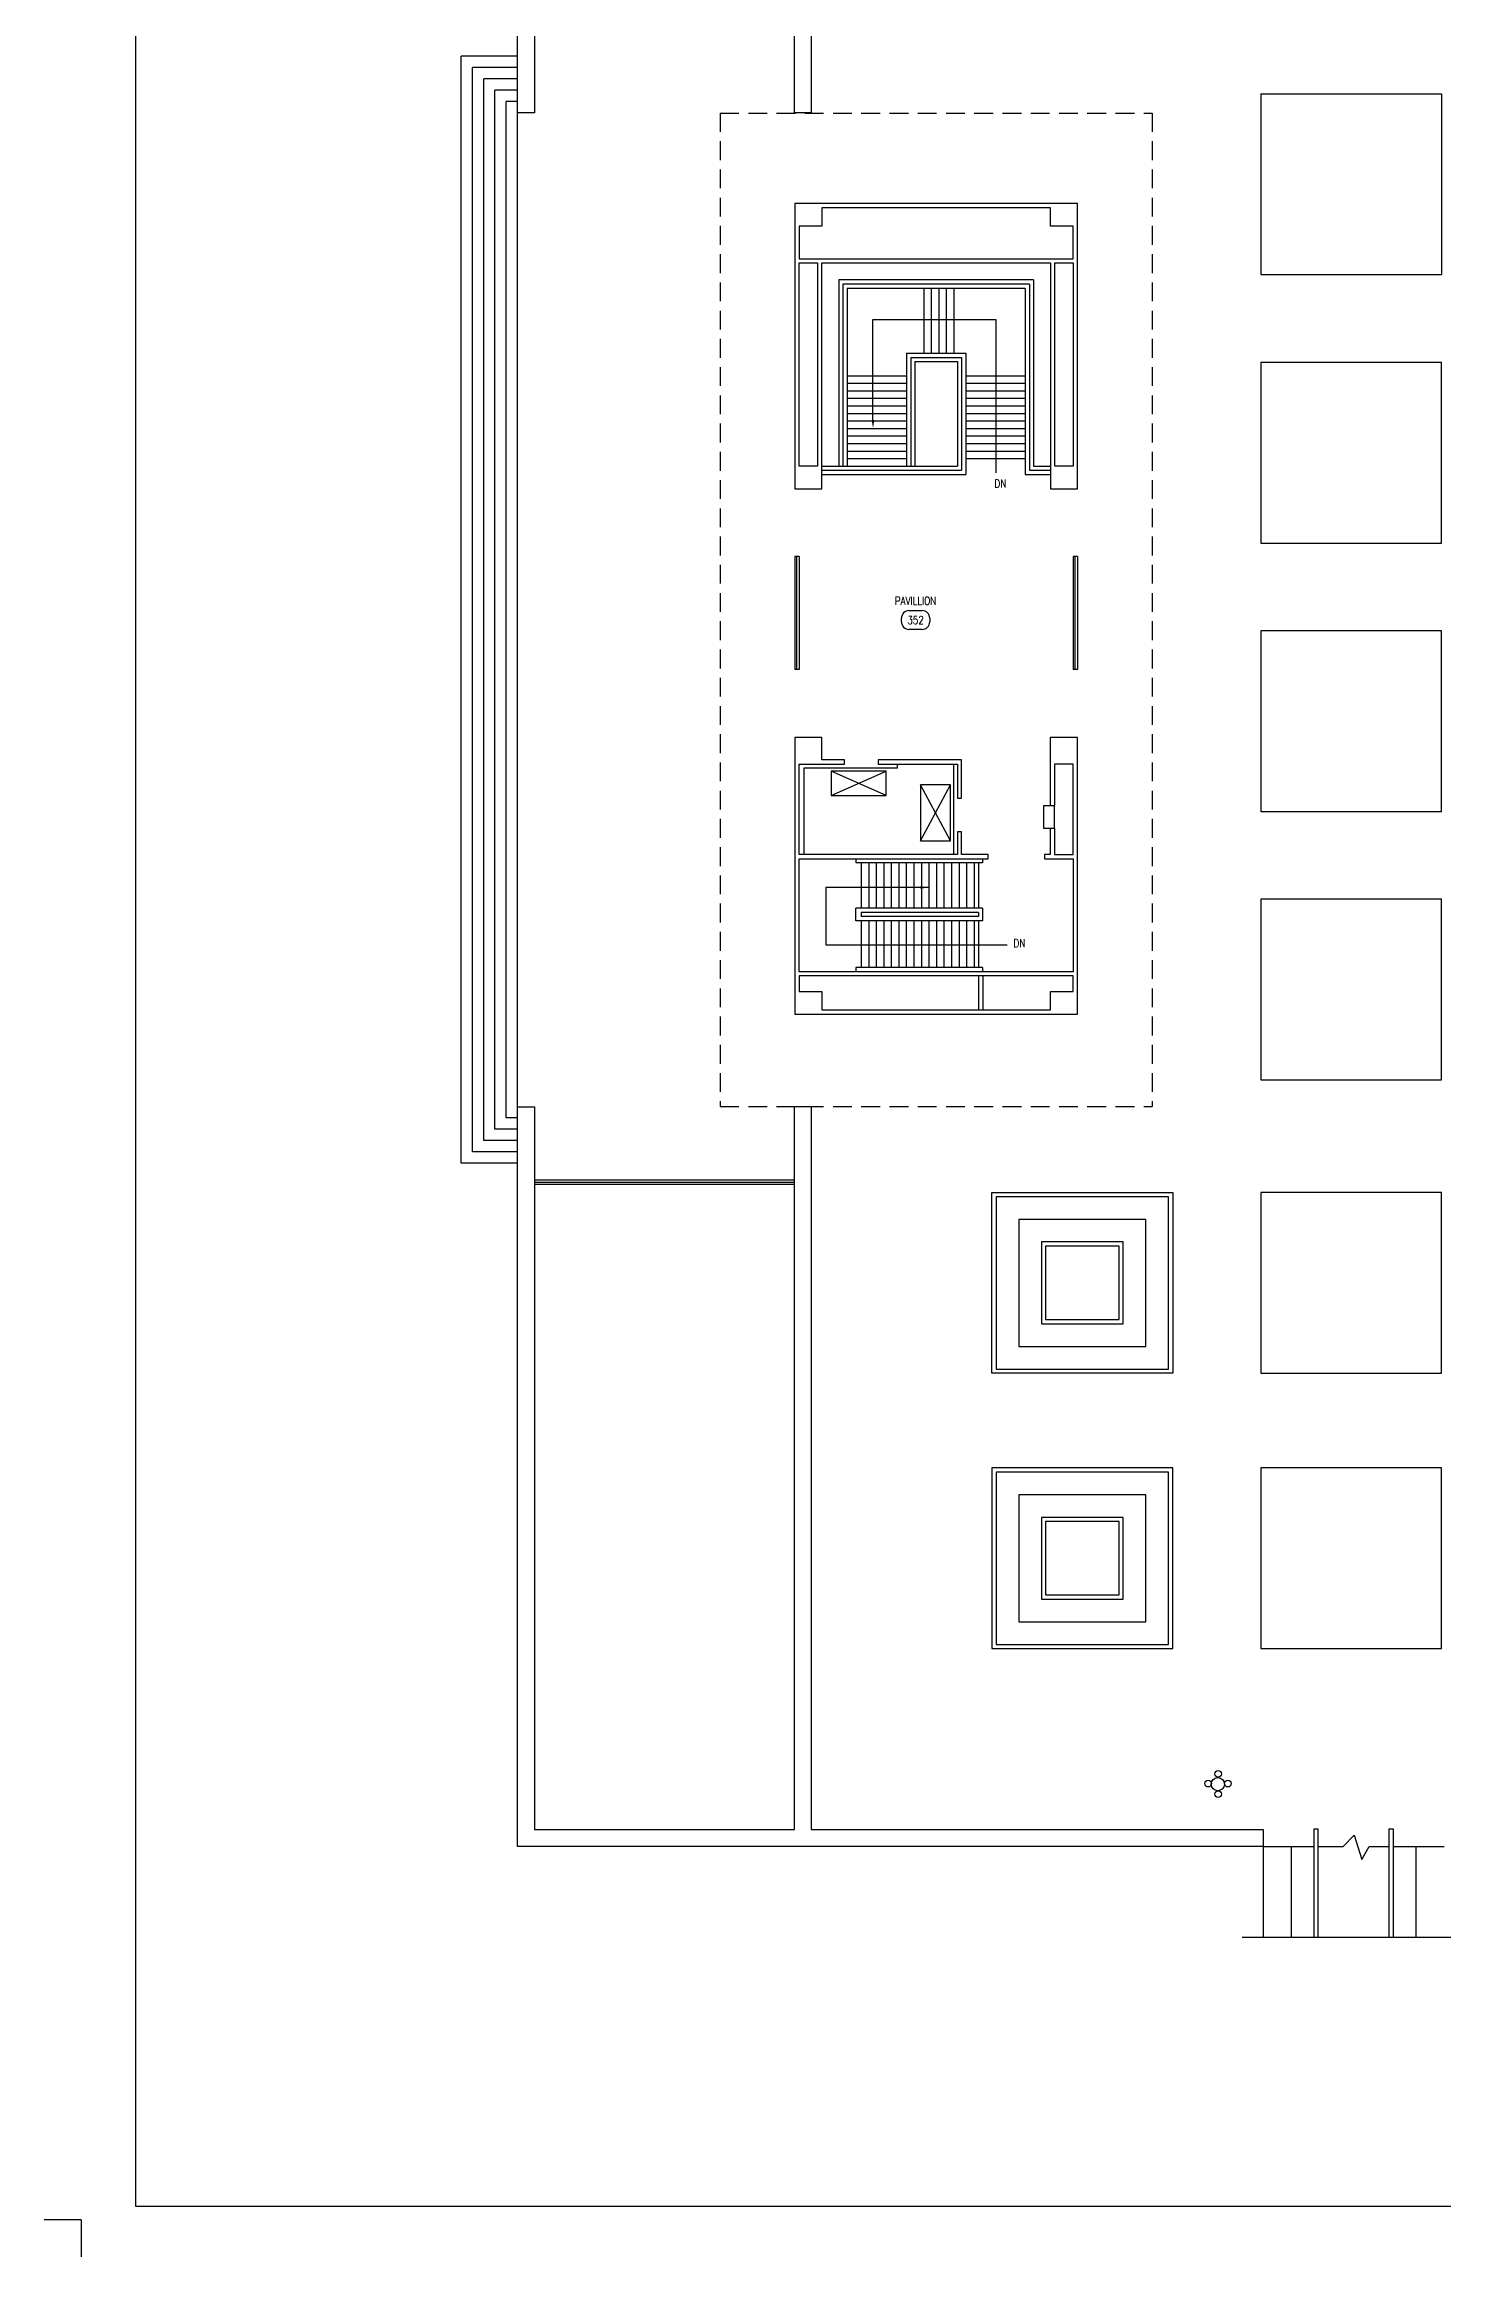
# Model space of a CAD drawing. Extents: x -97 to 5019, y -54 to 3540.
# Drawn here: x -97 to 1389, y -54 to 2297 of the extents above; entities that cross this region are included whole.
import ezdxf
from ezdxf.enums import TextEntityAlignment as Align

# ---------------------------------------------------------------- set-up
doc = ezdxf.new("R2010")
doc.units = 0
doc.header["$LTSCALE"] = 40
doc.header["$MEASUREMENT"] = 0
doc.linetypes.add('DASHED', pattern=[0.75, 0.5, -0.25])
for name, color, linetype in [('BLDGS', 34, 'CONTINUOUS'), ('BORDER', 2, 'CONTINUOUS'), ('ROOMS', 34, 'CONTINUOUS')]:
    doc.layers.add(name, color=color, linetype=linetype)
doc.styles.add('A', font='SIMPLEX.shx', dxfattribs={"height": 8.5})
doc.styles.get("Standard").update_dxf_attribs({"font": 'txt', "height": 24})
doc.dimstyles.get("Standard").update_dxf_attribs({"dimtxt": 0.18, "dimasz": 8.5, "dimexe": 0.18, "dimexo": 0.0625, "dimgap": 0.09, "dimtad": 0, "dimtih": 1, "dimtoh": 1, "dimdec": 3, "dimzin": 0, "dimdsep": 46, "dimlunit": 3, "dimtxsty": 'Standard', "dimcen": 0.09, "dimadec": 0, "dimazin": 0, "dimtfac": 1, "dimtdec": 3, "dimtofl": 0, "dimtmove": 2, "dimatfit": 3, "dimfxl": 0, "dimtolj": 1, "dimtzin": 0, "dimarcsym": 0})

msp = doc.modelspace()

# ---------------------------------------------------------------- linework, layer by layer
at = {"layer": 'BLDGS'}
for p, q in [((700, 2224.3), (700, 2992.3)), ((718, 2992.3), (718, 2224.3)), ((718, 2224.3), (700, 2224.3)), ((1000.6, 2127.7), (700.6, 2127.7)), ((700.6, 2127.7), (700.6, 1824.7)), ((729.1, 2123.2), (729.1, 2103.7)), ((972.1, 2123.2), (729.1, 2123.2)), ((972.1, 2103.7), (972.1, 2123.2)), ((1000.6, 1824.7), (1000.6, 2127.7)), ((729.1, 2103.7), (705.1, 2103.7)), ((705.1, 2103.7), (705.1, 2069.2)), ((996.1, 2103.7), (972.1, 2103.7)), ((996.1, 2069.2), (996.1, 2103.7)), ((705.1, 2069.2), (996.1, 2069.2)), ((705.1, 1848.7), (705.1, 2064.7)), ((705.1, 2064.7), (724.6, 2064.7)), ((724.6, 2064.7), (724.6, 1848.7)), ((729.1, 2064.7), (972.1, 2064.7)), ((729.1, 1824.7), (729.1, 2064.7)), ((747.1, 2046.7), (747.1, 1848.9)), ((954.1, 2046.7), (747.1, 2046.7)), ((954.1, 2046.7), (954.1, 1848.9)), ((972.1, 2064.7), (972.1, 1824.7)), ((976.6, 2064.7), (996.1, 2064.7)), ((976.6, 1848.7), (976.6, 2064.7)), ((996.1, 2064.7), (996.1, 1848.7)), ((751.6, 2042.2), (751.6, 1848.9)), ((949.6, 2042.2), (751.6, 2042.2)), ((756.1, 2037.7), (756.1, 1848.9)), ((945.1, 2037.7), (756.1, 2037.7)), ((837.7, 1969.1), (837.7, 2037.5)), ((845.7, 1969.1), (845.7, 2037.5)), ((853.7, 1969.1), (853.7, 2037.5)), ((861.7, 1969.1), (861.7, 2037.5)), ((869.7, 1969.1), (869.7, 2037.5)), ((945.1, 2037.7), (945.1, 1839.9)), ((949.6, 2042.2), (949.6, 1844.4)), ((819.1, 1968.9), (819.1, 1848.9)), ((819.1, 1968.9), (882.1, 1968.9)), ((823.6, 1964.4), (823.6, 1848.9)), ((823.6, 1964.4), (877.6, 1964.4)), ((828.1, 1959.9), (828.1, 1848.9)), ((828.1, 1959.9), (873.1, 1959.9)), ((873.1, 1959.9), (873.1, 1848.9)), ((877.6, 1964.4), (877.6, 1844.4)), ((882.1, 1968.9), (882.1, 1839.9)), ((756.1, 1944.9), (819.1, 1944.9)), ((756.1, 1936.9), (819.1, 1936.9)), ((756.1, 1928.9), (819.1, 1928.9)), ((882.1, 1944.9), (945.1, 1944.9)), ((882.1, 1936.9), (945.1, 1936.9)), ((882.1, 1928.9), (945.1, 1928.9)), ((756.1, 1920.9), (819.1, 1920.9)), ((756.1, 1912.9), (819.1, 1912.9)), ((756.1, 1904.9), (819.1, 1904.9)), ((882.1, 1920.9), (945.1, 1920.9)), ((882.1, 1912.9), (945.1, 1912.9)), ((882.1, 1904.9), (945.1, 1904.9)), ((756.1, 1896.9), (819.1, 1896.9)), ((756.1, 1888.9), (819.1, 1888.9)), ((756.1, 1880.9), (819.1, 1880.9)), ((882.1, 1896.9), (945.1, 1896.9)), ((882.1, 1888.9), (945.1, 1888.9)), ((882.1, 1880.9), (945.1, 1880.9)), ((756.1, 1872.9), (819.1, 1872.9)), ((756.1, 1864.9), (819.1, 1864.9)), ((882.1, 1872.9), (945.1, 1872.9)), ((882.1, 1864.9), (945.1, 1864.9)), ((724.6, 1848.7), (705.1, 1848.7)), ((729.2, 1848.9), (873.1, 1848.9)), ((729.2, 1844.4), (877.6, 1844.4)), ((729.2, 1839.9), (882.1, 1839.9)), ((756.1, 1856.9), (819.1, 1856.9)), ((882.1, 1856.9), (945.1, 1856.9)), ((945.1, 1839.9), (971.9, 1839.9)), ((949.6, 1844.4), (971.9, 1844.4)), ((954.1, 1848.9), (971.9, 1848.9)), ((996.1, 1848.7), (976.6, 1848.7)), ((700.6, 1824.7), (729.1, 1824.7)), ((972.1, 1824.7), (1000.6, 1824.7)), ((700.6, 1752.7), (700.6, 1632.7)), ((705.1, 1752.7), (700.6, 1752.7)), ((702.7, 1632.8), (702.7, 1752.3)), ((705.1, 1752.7), (705.1, 1632.7)), ((996.1, 1752.7), (996.1, 1632.7)), ((1000.6, 1752.7), (996.1, 1752.7)), ((998.3, 1633.3), (998.3, 1752.5)), ((1000.6, 1752.7), (1000.6, 1632.7)), ((705.1, 1632.7), (700.6, 1632.7)), ((1000.6, 1632.7), (996.1, 1632.7)), ((729.1, 1560.7), (700.6, 1560.7)), ((700.6, 1560.7), (700.6, 1266.7)), ((729.1, 1536.7), (729.1, 1560.7)), ((1000.6, 1560.7), (971.7, 1560.7)), ((971.7, 1560.7), (971.7, 1488.3)), ((1000.6, 1266.7), (1000.6, 1560.7)), ((705.1, 1436.2), (705.1, 1532.2)), ((705.1, 1532.2), (753.1, 1532.2)), ((753.1, 1536.7), (729.1, 1536.7)), ((753.1, 1532.2), (753.1, 1536.7)), ((877.6, 1536.7), (789.1, 1536.7)), ((789.1, 1536.7), (789.1, 1532.2)), ((789.1, 1532.2), (873.1, 1532.2)), ((809.7, 1527.8), (809.7, 1531.3)), ((868.9, 1531.7), (868.9, 1436.4)), ((873.1, 1532.2), (873.1, 1496.2)), ((877.6, 1496.2), (877.6, 1536.7)), ((996.1, 1532.2), (976.2, 1532.2)), ((976.2, 1532.2), (976.2, 1488.3)), ((996.1, 1436.2), (996.1, 1532.2)), ((809.7, 1527.8), (710.2, 1527.8)), ((710.2, 1527.8), (710.2, 1436.4)), ((738.9, 1524.9), (738.9, 1499)), ((797.5, 1524.9), (738.9, 1524.9)), ((738.9, 1499), (797.5, 1524.9)), ((797.5, 1499), (738.9, 1524.9)), ((797.5, 1499), (797.5, 1524.9)), ((865.7, 1510.2), (834.1, 1510.2)), ((834.1, 1510.2), (834.1, 1450.9)), ((834.1, 1450.9), (865.7, 1510.2)), ((865.7, 1450.9), (834.1, 1510.2)), ((865.7, 1450.9), (865.7, 1510.2)), ((738.9, 1499), (797.5, 1499)), ((873.1, 1496.2), (877.6, 1496.2)), ((964.7, 1488.3), (976.2, 1488.3)), ((964.7, 1488.3), (964.7, 1464.3)), ((976.2, 1464.3), (976.2, 1488.3)), ((877.6, 1460.2), (873.1, 1460.2)), ((873.1, 1460.2), (873.1, 1436.2)), ((877.6, 1436.2), (877.6, 1460.2)), ((964.7, 1464.3), (976.2, 1464.3)), ((971.7, 1464.3), (971.7, 1436.2)), ((976.2, 1464.3), (976.2, 1436.2)), ((873.1, 1436.2), (705.1, 1436.2)), ((834.1, 1450.9), (865.7, 1450.9)), ((905.7, 1436.2), (877.6, 1436.2)), ((905.7, 1431.7), (905.7, 1436.2)), ((971.7, 1436.2), (965.7, 1436.2)), ((965.7, 1436.2), (965.7, 1431.7)), ((976.2, 1436.2), (996.1, 1436.2)), ((705.1, 1311.7), (705.1, 1431.7)), ((705.1, 1431.7), (905.7, 1431.7)), ((765.5, 1427.2), (765.5, 1431.4)), ((899.9, 1427.2), (765.5, 1427.2)), ((770.9, 1427.2), (770.9, 1379.2)), ((778.9, 1427.2), (778.9, 1379.2)), ((786.9, 1427.2), (786.9, 1379.2)), ((794.9, 1427.2), (794.9, 1379.2)), ((802.9, 1427.2), (802.9, 1379.2)), ((810.9, 1427.2), (810.9, 1379.2)), ((818.9, 1427.2), (818.9, 1379.2)), ((826.9, 1427.2), (826.9, 1379.2)), ((834.9, 1427.2), (834.9, 1379.2)), ((842.9, 1427.2), (842.9, 1379.2)), ((850.9, 1427.2), (850.9, 1379.2)), ((858.9, 1427.2), (858.9, 1379.2)), ((866.9, 1427.2), (866.9, 1379.2)), ((874.9, 1427.2), (874.9, 1379.2)), ((882.9, 1427.2), (882.9, 1379.2)), ((890.9, 1427.2), (890.9, 1379.2)), ((895.4, 1427.2), (895.4, 1379.2)), ((899.9, 1431.7), (899.9, 1427.2)), ((965.7, 1431.7), (996.1, 1431.7)), ((996.1, 1431.7), (996.1, 1311.7)), ((899.9, 1379.2), (765.2, 1379.2)), ((765.2, 1365.7), (765.2, 1379.2)), ((899.9, 1365.7), (765.2, 1365.7)), ((895.4, 1374.7), (770.9, 1374.7)), ((770.9, 1374.7), (770.9, 1370.2)), ((895.4, 1370.2), (770.9, 1370.2)), ((770.9, 1365.7), (770.9, 1316.2)), ((778.9, 1365.7), (778.9, 1316.2)), ((786.9, 1365.7), (786.9, 1316.2)), ((794.9, 1365.7), (794.9, 1316.2)), ((802.9, 1365.7), (802.9, 1316.2)), ((810.9, 1365.7), (810.9, 1316.2)), ((818.9, 1365.7), (818.9, 1316.2)), ((826.9, 1365.7), (826.9, 1316.2)), ((834.9, 1365.7), (834.9, 1316.2)), ((842.9, 1365.7), (842.9, 1316.2)), ((850.9, 1365.7), (850.9, 1316.2)), ((858.9, 1365.7), (858.9, 1316.2)), ((866.9, 1365.7), (866.9, 1316.2)), ((874.9, 1365.7), (874.9, 1316.2)), ((882.9, 1365.7), (882.9, 1316.2)), ((890.9, 1365.7), (890.9, 1316.2)), ((895.4, 1374.7), (895.4, 1370.2)), ((895.4, 1365.7), (895.4, 1316.2)), ((899.9, 1379.2), (899.9, 1365.7)), ((996.1, 1311.7), (705.1, 1311.7)), ((996.1, 1307.2), (705.1, 1307.2)), ((705.1, 1307.2), (705.1, 1290.7)), ((765.1, 1316.2), (765.1, 1311.7)), ((899.9, 1316.2), (765.1, 1316.2)), ((895.6, 1307.2), (895.6, 1271.2)), ((899.9, 1316.2), (899.9, 1311.7)), ((900.1, 1307.2), (900.1, 1271.2)), ((996.1, 1290.7), (996.1, 1307.2)), ((705.1, 1290.7), (729.1, 1290.7)), ((729.1, 1290.7), (729.1, 1271.2)), ((729.1, 1271.2), (972.1, 1271.2)), ((972.1, 1271.2), (972.1, 1290.7)), ((972.1, 1290.7), (996.1, 1290.7)), ((700.6, 1266.7), (1000.6, 1266.7)), ((718, 1168.3), (700, 1168.3)), ((700, 400.3), (700, 1168.3)), ((718, 1168.3), (718, 400.3)), ((424, 400.3), (700, 400.3))]:
    msp.add_line(p, q, dxfattribs=at)
at = {"layer": 'BLDGS', "linetype": 'DASHED'}
for p, q in [((621.1, 2224), (621.1, 1168.5)), ((621.1, 2224), (1080.1, 2224)), ((1080.1, 2224), (1080.1, 1168.5)), ((621.1, 1168.5), (1080.1, 1168.5))]:
    msp.add_line(p, q, dxfattribs=at)
at = {"layer": 'BLDGS'}
msp.add_lwpolyline([(783.5, 1897.9), (783.5, 2004.5), (913.8, 2004.5), (913.8, 1841.9)], dxfattribs=at)
msp.add_solid([(784.9, 1897.9), (783.5, 1889.4), (782.1, 1897.9)], dxfattribs=at)
at = {"layer": 'BORDER'}
for q in [(-96.7, -14.3), (-57.5, -53.6)]:
    msp.add_line((-57.5, -14.3), q, dxfattribs=at)
at = {"layer": 'BORDER', "flags": 128}
msp.add_lwpolyline([(4402.5, 3313.8), (0, 3313.8), (0, 0), (4402.5, 0)], close=True, dxfattribs=at)
at = {"layer": 'ROOMS'}
for p, q in [((406, 2224.3), (406, 3010.4)), ((424, 2992.3), (424, 2224.3)), ((346, 1108.3), (346, 2284.3)), ((406, 2284.3), (346, 2284.3)), ((358, 1120.3), (358, 2272.3)), ((406, 2272.3), (358, 2272.3)), ((370, 1132.3), (370, 2260.3)), ((406, 2260.3), (370, 2260.3)), ((382, 1144.3), (382, 2248.3)), ((406, 2248.3), (382, 2248.3)), ((394, 1156.3), (394, 2236.3)), ((406, 2236.3), (394, 2236.3)), ((1195.3, 2244.3), (1195.3, 2052.3)), ((1195.3, 2244.3), (1387.3, 2244.3)), ((1387.3, 2244.3), (1387.3, 2052.3)), ((406, 1168.3), (406, 2224.3)), ((424, 2224.3), (406, 2224.3)), ((1195.3, 2052.3), (1387.3, 2052.3)), ((821.7, 1695.3), (835.7, 1695.3)), ((813.7, 1683.3), (813.7, 1687.3)), ((835.7, 1675.3), (821.7, 1675.3)), ((843.7, 1687.3), (843.7, 1683.3)), ((406, 1156.3), (394, 1156.3)), ((406, 382.3), (406, 1168.3)), ((406, 1168.3), (424, 1168.3)), ((424, 1168.3), (424, 400.3)), ((406, 1132.3), (370, 1132.3)), ((406, 1144.3), (382, 1144.3)), ((406, 1108.3), (346, 1108.3)), ((406, 1120.3), (358, 1120.3)), ((700, 1090.3), (424, 1090.3)), ((700, 1087.9), (424, 1087.9)), ((700, 1085.8), (424, 1085.8)), ((718, 400.3), (1198, 400.3)), ((1198, 400.3), (1198, 382.3)), ((1252, 286.1), (1252, 400.9)), ((1252, 400.9), (1256.5, 400.9)), ((1256.5, 286.1), (1256.5, 400.9)), ((1331.5, 400.9), (1331.5, 286.1)), ((1331.5, 400.9), (1336, 400.9)), ((1336, 400.9), (1336, 286.1)), ((1198, 382.3), (406, 382.3)), ((1198, 382.3), (1198, 286.4)), ((1198.1, 382.4), (1252, 382.4)), ((1228, 286.1), (1228, 382.4)), ((1256.5, 382.4), (1282.9, 382.4)), ((1282.9, 382.4), (1294.5, 394.5)), ((1294.5, 394.5), (1302.7, 368.4)), ((1302.7, 368.4), (1310.5, 382.4)), ((1310.5, 382.4), (1331.5, 382.4)), ((1336, 382.4), (1390, 382.4)), ((1360, 382.4), (1360, 286.1)), ((1175.6, 286.1), (1412.7, 286.1))]:
    msp.add_line(p, q, dxfattribs=at)
at = {"layer": 'ROOMS', "flags": 128}
for points in [[(1195.3, 1959.1), (1195.3, 1767.1), (1387.3, 1767.1), (1387.3, 1959.1)], [(1195.3, 1673.9), (1195.3, 1481.9), (1387.3, 1481.9), (1387.3, 1673.9)], [(1195.3, 1388.7), (1195.3, 1196.7), (1387.3, 1196.7), (1387.3, 1388.7)], [(909.8, 885.1), (909.8, 1077.1), (1101.8, 1077.1), (1101.8, 885.1)], [(1097.3, 1072.6), (914.3, 1072.6), (914.3, 889.6), (1097.3, 889.6)], [(1195.3, 1077.1), (1195.3, 885.1), (1387.3, 885.1), (1387.3, 1077.1)], [(1073.3, 913.6), (1073.3, 1048.6), (938.3, 1048.6), (938.3, 913.6)], [(1049.3, 1024.6), (962.3, 1024.6), (962.3, 937.6), (1049.3, 937.6)], [(966.8, 942.1), (1044.8, 942.1), (1044.8, 1020.1), (966.8, 1020.1)], [(909.8, 784.5), (909.8, 592.5), (1101.8, 592.5), (1101.8, 784.5)], [(914.3, 780), (914.3, 597), (1097.3, 597), (1097.3, 780)], [(1195.3, 784.7), (1195.3, 592.7), (1387.3, 592.7), (1387.3, 784.7)], [(938.3, 756), (938.3, 621), (1073.3, 621), (1073.3, 756)], [(962.3, 645), (1049.3, 645), (1049.3, 732), (962.3, 732)], [(966.8, 649.5), (1044.8, 649.5), (1044.8, 727.5), (966.8, 727.5)]]:
    msp.add_lwpolyline(points, close=True, dxfattribs=at)
at = {"layer": 'ROOMS'}
for centre, radius in [((1139.4, 449.1), 3.52), ((1149.8, 448.5), 7.05), ((1150, 459.4), 3.52), ((1160.4, 449.1), 3.52), ((1150.1, 437.8), 3.52)]:
    msp.add_circle(centre, radius, dxfattribs=at)
for centre, start, end in [((821.7, 1687.3), 90, 180), ((835.7, 1687.3), 0, 90), ((821.7, 1683.3), 180, 270), ((835.7, 1683.3), 270, 0)]:
    msp.add_arc(centre, 8, start, end, dxfattribs=at)

# ---------------------------------------------------------------- texts
at = {"layer": 'BLDGS', "style": 'A', "width": 0.8}
for p in [(918.8, 1826.1), (939, 1337.7)]:
    msp.add_text('DN', height=8.5, dxfattribs=at).set_placement(p, align=Align.CENTER)
at = {"layer": 'ROOMS', "style": 'A', "width": 0.8}
msp.add_text('PAVILLION', height=8.5, dxfattribs=at).set_placement((828.7, 1701.5), align=Align.CENTER)
msp.add_text('352', height=8.5, dxfattribs=at).set_placement((828.7, 1685.3), align=Align.MIDDLE)

# ---------------------------------------------------------------- leaders
at = {"layer": 'BLDGS'}
msp.add_leader([(842.1, 1401.2), (733.5, 1401.2), (733.5, 1340.2), (926.1, 1340.2)], dimstyle='Standard', override={"dimgap": 0.09, "dimtad": 0}, dxfattribs=at)

doc.saveas('drawing.dxf')
